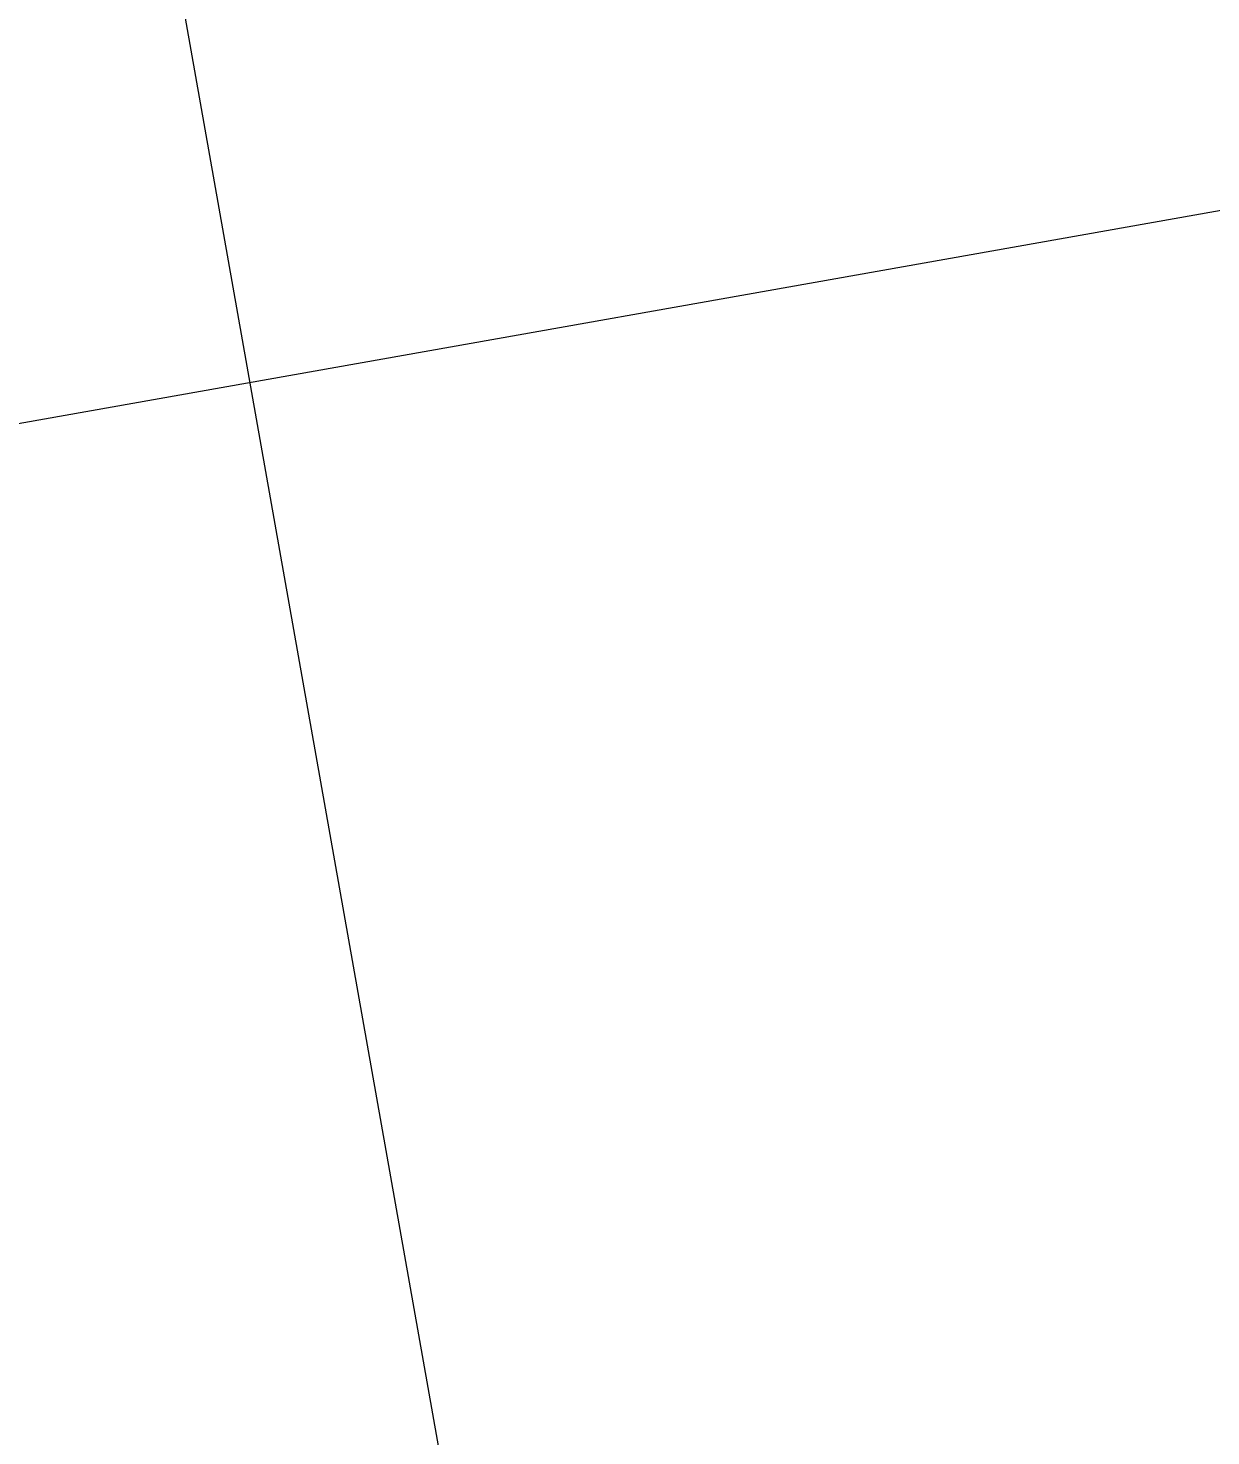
# Model space of a CAD drawing. Header units: millimetres. Extents: x -8417289 to 9420486, y 0 to 166066.
# Drawn here: x -194513.479 to -194511.565, y 106458.301 to 106460.58 of the extents above; entities that cross this region are included whole.
import ezdxf
from ezdxf import colors
from ezdxf.entities.mleader import LeaderData, LeaderLine
from ezdxf.math import Vec2, Vec3

# ---------------------------------------------------------------- set-up
doc = ezdxf.new("R2010")
doc.units = ezdxf.units.MM
doc.header["$MEASUREMENT"] = 0
doc.layers.get('0').update_dxf_attribs({"color": 250, "lineweight": 9})
for name, color, linetype, lineweight in [('_АР ТЕКСТ', 250, 'Continuous', 25), ('АР_Перегородки витражные', 152, 'Continuous', 13), ('АР_Размеры', 175, 'Continuous', 9), ('АР_Размеры дверей', 15, 'Continuous', 0), ('АР_Сущ Несущая стена', 216, 'Continuous', 30)]:
    doc.layers.add(name, color=color, linetype=linetype, lineweight=lineweight)
doc.layers.get('АР_Размеры дверей').off()
doc.styles.add('ISOCPEUR', font='isocpeur.TTF')

# ---------------------------------------------------------------- blocks, each defined once
blk = doc.blocks.new('_DotSmall')
at = {"color": 0, "linetype": 'ByBlock', "const_width": 0.5}
blk.add_lwpolyline([(-0.0625, 0, 1), (0.0625, 0, 1)], format="xyb", close=True, dxfattribs=at)
blk = doc.blocks.new('стойка витр.')
at = {"lineweight": 0, "ltscale": 100, "transparency": 33554687}
blk.add_lwpolyline([(63.8118, 56.2637), (85.0735, 0.1949), (10.6309, -28.0344), (-10.6309, 28.0344)], close=True, dxfattribs=at)
blk = doc.blocks.new('A$Cae753e6d')
at = {"layer": 'АР_Перегородки витражные', "rotation": 80.28340479355269}
blk.add_blockref('стойка витр.', (-14.5548, -44.8164), dxfattribs=at)
blk = doc.blocks.new('A$Cec9b444d')
at = {"color": 241, "ltscale": 100, "true_color": 0xf7abae, "rotation": 359}
blk.add_blockref('A$Cae753e6d', (-263.6037, -6176.9291), dxfattribs=at)

msp = doc.modelspace()

# ---------------------------------------------------------------- linework, layer by layer
at = {"layer": 'АР_Размеры', "color": 5, "lineweight": 0, "ltscale": 100, "transparency": 33554687}
msp.add_lwpolyline([(-194434.7251, 106384.3436), (-194452.0025, 106481.8253), (-194453.1331, 106482.6155), (-194514.2185, 106471.7889), (-194515.0087, 106470.6583), (-194497.7313, 106373.1765)], dxfattribs=at)
msp.add_lwpolyline([(-194434.7251, 106384.3436), (-194452.0025, 106481.8253), (-194453.1331, 106482.6155), (-194514.2185, 106471.7889), (-194515.0087, 106470.6583), (-194497.7313, 106373.1765)], dxfattribs=at)
msp.add_lwpolyline([(-194434.7251, 106384.3436), (-194452.0025, 106481.8253), (-194453.1331, 106482.6155), (-194514.2185, 106471.7889), (-194515.0087, 106470.6583), (-194497.7313, 106373.1765)], dxfattribs=at)
msp.add_lwpolyline([(-194434.7251, 106384.3436), (-194452.0025, 106481.8253), (-194453.1331, 106482.6155), (-194514.2185, 106471.7889), (-194515.0087, 106470.6583), (-194497.7313, 106373.1765)], dxfattribs=at)
msp.add_lwpolyline([(-194434.7251, 106384.3436), (-194452.0025, 106481.8253), (-194453.1331, 106482.6155), (-194514.2185, 106471.7889), (-194515.0087, 106470.6583), (-194497.7313, 106373.1765)], dxfattribs=at)
msp.add_lwpolyline([(-194434.7251, 106384.3436), (-194452.0025, 106481.8253), (-194453.1331, 106482.6155), (-194514.2185, 106471.7889), (-194515.0087, 106470.6583), (-194497.7313, 106373.1765)], dxfattribs=at)
msp.add_lwpolyline([(-194434.7251, 106384.3436), (-194452.0025, 106481.8253), (-194453.1331, 106482.6155), (-194514.2185, 106471.7889), (-194515.0087, 106470.6583), (-194497.7313, 106373.1765)], dxfattribs=at)
msp.add_lwpolyline([(-194434.7251, 106384.3436), (-194452.0025, 106481.8253), (-194453.1331, 106482.6155), (-194514.2185, 106471.7889), (-194515.0087, 106470.6583), (-194497.7313, 106373.1765)], dxfattribs=at)
msp.add_lwpolyline([(-194434.7251, 106384.3436), (-194452.0025, 106481.8253), (-194453.1331, 106482.6155), (-194514.2185, 106471.7889), (-194515.0087, 106470.6583), (-194497.7313, 106373.1765)], dxfattribs=at)
msp.add_lwpolyline([(-194434.7251, 106384.3436), (-194452.0025, 106481.8253), (-194453.1331, 106482.6155), (-194514.2185, 106471.7889), (-194515.0087, 106470.6583), (-194497.7313, 106373.1765)], dxfattribs=at)
msp.add_lwpolyline([(-194434.7251, 106384.3436), (-194452.0025, 106481.8253), (-194453.1331, 106482.6155), (-194514.2185, 106471.7889), (-194515.0087, 106470.6583), (-194497.7313, 106373.1765)], dxfattribs=at)
msp.add_lwpolyline([(-194434.7251, 106384.3436), (-194452.0025, 106481.8253), (-194453.1331, 106482.6155), (-194514.2185, 106471.7889), (-194515.0087, 106470.6583), (-194497.7313, 106373.1765)], dxfattribs=at)
msp.add_lwpolyline([(-194434.7251, 106384.3436), (-194452.0025, 106481.8253), (-194453.1331, 106482.6155), (-194514.2185, 106471.7889), (-194515.0087, 106470.6583), (-194497.7313, 106373.1765)], dxfattribs=at)
msp.add_lwpolyline([(-194434.7251, 106384.3436), (-194452.0025, 106481.8253), (-194453.1331, 106482.6155), (-194514.2185, 106471.7889), (-194515.0087, 106470.6583), (-194497.7313, 106373.1765)], dxfattribs=at)
msp.add_lwpolyline([(-194434.7251, 106384.3436), (-194452.0025, 106481.8253), (-194453.1331, 106482.6155), (-194514.2185, 106471.7889), (-194515.0087, 106470.6583), (-194497.7313, 106373.1765)], dxfattribs=at)
msp.add_lwpolyline([(-194434.7251, 106384.3436), (-194452.0025, 106481.8253), (-194453.1331, 106482.6155), (-194514.2185, 106471.7889), (-194515.0087, 106470.6583), (-194497.7313, 106373.1765)], dxfattribs=at)
msp.add_lwpolyline([(-194434.7251, 106384.3436), (-194452.0025, 106481.8253), (-194453.1331, 106482.6155), (-194514.2185, 106471.7889), (-194515.0087, 106470.6583), (-194497.7313, 106373.1765)], dxfattribs=at)
msp.add_lwpolyline([(-194434.7251, 106384.3436), (-194452.0025, 106481.8253), (-194453.1331, 106482.6155), (-194514.2185, 106471.7889), (-194515.0087, 106470.6583), (-194497.7313, 106373.1765)], dxfattribs=at)
msp.add_lwpolyline([(-194434.7251, 106384.3436), (-194452.0025, 106481.8253), (-194453.1331, 106482.6155), (-194514.2185, 106471.7889), (-194515.0087, 106470.6583), (-194497.7313, 106373.1765)], dxfattribs=at)
msp.add_lwpolyline([(-194434.7251, 106384.3436), (-194452.0025, 106481.8253), (-194453.1331, 106482.6155), (-194514.2185, 106471.7889), (-194515.0087, 106470.6583), (-194497.7313, 106373.1765)], dxfattribs=at)
msp.add_lwpolyline([(-194434.7251, 106384.3436), (-194452.0025, 106481.8253), (-194453.1331, 106482.6155), (-194514.2185, 106471.7889), (-194515.0087, 106470.6583), (-194497.7313, 106373.1765)], dxfattribs=at)
msp.add_lwpolyline([(-194434.7251, 106384.3436), (-194452.0025, 106481.8253), (-194453.1331, 106482.6155), (-194514.2185, 106471.7889), (-194515.0087, 106470.6583), (-194497.7313, 106373.1765)], dxfattribs=at)
msp.add_lwpolyline([(-194434.7251, 106384.3436), (-194452.0025, 106481.8253), (-194453.1331, 106482.6155), (-194514.2185, 106471.7889), (-194515.0087, 106470.6583), (-194497.7313, 106373.1765)], dxfattribs=at)
msp.add_lwpolyline([(-194434.7251, 106384.3436), (-194452.0025, 106481.8253), (-194453.1331, 106482.6155), (-194514.2185, 106471.7889), (-194515.0087, 106470.6583), (-194497.7313, 106373.1765)], dxfattribs=at)
msp.add_lwpolyline([(-194434.7251, 106384.3436), (-194452.0025, 106481.8253), (-194453.1331, 106482.6155), (-194514.2185, 106471.7889), (-194515.0087, 106470.6583), (-194497.7313, 106373.1765)], dxfattribs=at)
msp.add_lwpolyline([(-194434.7251, 106384.3436), (-194452.0025, 106481.8253), (-194453.1331, 106482.6155), (-194514.2185, 106471.7889), (-194515.0087, 106470.6583), (-194497.7313, 106373.1765)], dxfattribs=at)
msp.add_lwpolyline([(-194434.7251, 106384.3436), (-194452.0025, 106481.8253), (-194453.1331, 106482.6155), (-194514.2185, 106471.7889), (-194515.0087, 106470.6583), (-194497.7313, 106373.1765)], dxfattribs=at)
msp.add_lwpolyline([(-194434.7251, 106384.3436), (-194452.0025, 106481.8253), (-194453.1331, 106482.6155), (-194514.2185, 106471.7889), (-194515.0087, 106470.6583), (-194497.7313, 106373.1765)], dxfattribs=at)
msp.add_lwpolyline([(-194434.7251, 106384.3436), (-194452.0025, 106481.8253), (-194453.1331, 106482.6155), (-194514.2185, 106471.7889), (-194515.0087, 106470.6583), (-194497.7313, 106373.1765)], dxfattribs=at)
msp.add_lwpolyline([(-194434.7251, 106384.3436), (-194452.0025, 106481.8253), (-194453.1331, 106482.6155), (-194514.2185, 106471.7889), (-194515.0087, 106470.6583), (-194497.7313, 106373.1765)], dxfattribs=at)
msp.add_lwpolyline([(-194434.7251, 106384.3436), (-194452.0025, 106481.8253), (-194453.1331, 106482.6155), (-194514.2185, 106471.7889), (-194515.0087, 106470.6583), (-194497.7313, 106373.1765)], dxfattribs=at)
msp.add_lwpolyline([(-194434.7251, 106384.3436), (-194452.0025, 106481.8253), (-194453.1331, 106482.6155), (-194514.2185, 106471.7889), (-194515.0087, 106470.6583), (-194497.7313, 106373.1765)], dxfattribs=at)
msp.add_lwpolyline([(-194434.7251, 106384.3436), (-194452.0025, 106481.8253), (-194453.1331, 106482.6155), (-194514.2185, 106471.7889), (-194515.0087, 106470.6583), (-194497.7313, 106373.1765)], dxfattribs=at)
msp.add_lwpolyline([(-194434.7251, 106384.3436), (-194452.0025, 106481.8253), (-194453.1331, 106482.6155), (-194514.2185, 106471.7889), (-194515.0087, 106470.6583), (-194497.7313, 106373.1765)], dxfattribs=at)
msp.add_lwpolyline([(-194434.7251, 106384.3436), (-194452.0025, 106481.8253), (-194453.1331, 106482.6155), (-194514.2185, 106471.7889), (-194515.0087, 106470.6583), (-194497.7313, 106373.1765)], dxfattribs=at)
msp.add_lwpolyline([(-194434.7251, 106384.3436), (-194452.0025, 106481.8253), (-194453.1331, 106482.6155), (-194514.2185, 106471.7889), (-194515.0087, 106470.6583), (-194497.7313, 106373.1765)], dxfattribs=at)
msp.add_lwpolyline([(-194434.7251, 106384.3436), (-194452.0025, 106481.8253), (-194453.1331, 106482.6155), (-194514.2185, 106471.7889), (-194515.0087, 106470.6583), (-194497.7313, 106373.1765)], dxfattribs=at)
msp.add_lwpolyline([(-194434.7251, 106384.3436), (-194452.0025, 106481.8253), (-194453.1331, 106482.6155), (-194514.2185, 106471.7889), (-194515.0087, 106470.6583), (-194497.7313, 106373.1765)], dxfattribs=at)
msp.add_lwpolyline([(-194434.7251, 106384.3436), (-194452.0025, 106481.8253), (-194453.1331, 106482.6155), (-194514.2185, 106471.7889), (-194515.0087, 106470.6583), (-194497.7313, 106373.1765)], dxfattribs=at)
msp.add_lwpolyline([(-194434.7251, 106384.3436), (-194452.0025, 106481.8253), (-194453.1331, 106482.6155), (-194514.2185, 106471.7889), (-194515.0087, 106470.6583), (-194497.7313, 106373.1765)], dxfattribs=at)
msp.add_lwpolyline([(-194434.7251, 106384.3436), (-194452.0025, 106481.8253), (-194453.1331, 106482.6155), (-194514.2185, 106471.7889), (-194515.0087, 106470.6583), (-194497.7313, 106373.1765)], dxfattribs=at)
msp.add_lwpolyline([(-194434.7251, 106384.3436), (-194452.0025, 106481.8253), (-194453.1331, 106482.6155), (-194514.2185, 106471.7889), (-194515.0087, 106470.6583), (-194497.7313, 106373.1765)], dxfattribs=at)
msp.add_lwpolyline([(-194434.7251, 106384.3436), (-194452.0025, 106481.8253), (-194453.1331, 106482.6155), (-194514.2185, 106471.7889), (-194515.0087, 106470.6583), (-194497.7313, 106373.1765)], dxfattribs=at)
msp.add_lwpolyline([(-194434.7251, 106384.3436), (-194452.0025, 106481.8253), (-194453.1331, 106482.6155), (-194514.2185, 106471.7889), (-194515.0087, 106470.6583), (-194497.7313, 106373.1765)], dxfattribs=at)
msp.add_lwpolyline([(-194434.7251, 106384.3436), (-194452.0025, 106481.8253), (-194453.1331, 106482.6155), (-194514.2185, 106471.7889), (-194515.0087, 106470.6583), (-194497.7313, 106373.1765)], dxfattribs=at)
msp.add_lwpolyline([(-194434.7251, 106384.3436), (-194452.0025, 106481.8253), (-194453.1331, 106482.6155), (-194514.2185, 106471.7889), (-194515.0087, 106470.6583), (-194497.7313, 106373.1765)], dxfattribs=at)
msp.add_lwpolyline([(-194434.7251, 106384.3436), (-194452.0025, 106481.8253), (-194453.1331, 106482.6155), (-194514.2185, 106471.7889), (-194515.0087, 106470.6583), (-194497.7313, 106373.1765)], dxfattribs=at)
msp.add_lwpolyline([(-194434.7251, 106384.3436), (-194452.0025, 106481.8253), (-194453.1331, 106482.6155), (-194514.2185, 106471.7889), (-194515.0087, 106470.6583), (-194497.7313, 106373.1765)], dxfattribs=at)
msp.add_lwpolyline([(-194434.7251, 106384.3436), (-194452.0025, 106481.8253), (-194453.1331, 106482.6155), (-194514.2185, 106471.7889), (-194515.0087, 106470.6583), (-194497.7313, 106373.1765)], dxfattribs=at)
msp.add_lwpolyline([(-194434.7251, 106384.3436), (-194452.0025, 106481.8253), (-194453.1331, 106482.6155), (-194514.2185, 106471.7889), (-194515.0087, 106470.6583), (-194497.7313, 106373.1765)], dxfattribs=at)
msp.add_lwpolyline([(-194434.7251, 106384.3436), (-194452.0025, 106481.8253), (-194453.1331, 106482.6155), (-194514.2185, 106471.7889), (-194515.0087, 106470.6583), (-194497.7313, 106373.1765)], dxfattribs=at)
msp.add_lwpolyline([(-194434.7251, 106384.3436), (-194452.0025, 106481.8253), (-194453.1331, 106482.6155), (-194514.2185, 106471.7889), (-194515.0087, 106470.6583), (-194497.7313, 106373.1765)], dxfattribs=at)
msp.add_lwpolyline([(-194434.7251, 106384.3436), (-194452.0025, 106481.8253), (-194453.1331, 106482.6155), (-194514.2185, 106471.7889), (-194515.0087, 106470.6583), (-194497.7313, 106373.1765)], dxfattribs=at)
msp.add_lwpolyline([(-194434.7251, 106384.3436), (-194452.0025, 106481.8253), (-194453.1331, 106482.6155), (-194514.2185, 106471.7889), (-194515.0087, 106470.6583), (-194497.7313, 106373.1765)], dxfattribs=at)
msp.add_lwpolyline([(-194434.7251, 106384.3436), (-194452.0025, 106481.8253), (-194453.1331, 106482.6155), (-194514.2185, 106471.7889), (-194515.0087, 106470.6583), (-194497.7313, 106373.1765)], dxfattribs=at)
msp.add_lwpolyline([(-194434.7251, 106384.3436), (-194452.0025, 106481.8253), (-194453.1331, 106482.6155), (-194514.2185, 106471.7889), (-194515.0087, 106470.6583), (-194497.7313, 106373.1765)], dxfattribs=at)
msp.add_lwpolyline([(-194434.7251, 106384.3436), (-194452.0025, 106481.8253), (-194453.1331, 106482.6155), (-194514.2185, 106471.7889), (-194515.0087, 106470.6583), (-194497.7313, 106373.1765)], dxfattribs=at)
msp.add_lwpolyline([(-194434.7251, 106384.3436), (-194452.0025, 106481.8253), (-194453.1331, 106482.6155), (-194514.2185, 106471.7889), (-194515.0087, 106470.6583), (-194497.7313, 106373.1765)], dxfattribs=at)
msp.add_lwpolyline([(-194434.7251, 106384.3436), (-194452.0025, 106481.8253), (-194453.1331, 106482.6155), (-194514.2185, 106471.7889), (-194515.0087, 106470.6583), (-194497.7313, 106373.1765)], dxfattribs=at)
msp.add_lwpolyline([(-194434.7251, 106384.3436), (-194452.0025, 106481.8253), (-194453.1331, 106482.6155), (-194514.2185, 106471.7889), (-194515.0087, 106470.6583), (-194497.7313, 106373.1765)], dxfattribs=at)
msp.add_lwpolyline([(-194434.7251, 106384.3436), (-194452.0025, 106481.8253), (-194453.1331, 106482.6155), (-194514.2185, 106471.7889), (-194515.0087, 106470.6583), (-194497.7313, 106373.1765)], dxfattribs=at)
msp.add_lwpolyline([(-194434.7251, 106384.3436), (-194452.0025, 106481.8253), (-194453.1331, 106482.6155), (-194514.2185, 106471.7889), (-194515.0087, 106470.6583), (-194497.7313, 106373.1765)], dxfattribs=at)
msp.add_lwpolyline([(-194434.7251, 106384.3436), (-194452.0025, 106481.8253), (-194453.1331, 106482.6155), (-194514.2185, 106471.7889), (-194515.0087, 106470.6583), (-194497.7313, 106373.1765)], dxfattribs=at)
msp.add_lwpolyline([(-194434.7251, 106384.3436), (-194452.0025, 106481.8253), (-194453.1331, 106482.6155), (-194514.2185, 106471.7889), (-194515.0087, 106470.6583), (-194497.7313, 106373.1765)], dxfattribs=at)
msp.add_lwpolyline([(-194434.7251, 106384.3436), (-194452.0025, 106481.8253), (-194453.1331, 106482.6155), (-194514.2185, 106471.7889), (-194515.0087, 106470.6583), (-194497.7313, 106373.1765)], dxfattribs=at)
msp.add_lwpolyline([(-194434.7251, 106384.3436), (-194452.0025, 106481.8253), (-194453.1331, 106482.6155), (-194514.2185, 106471.7889), (-194515.0087, 106470.6583), (-194497.7313, 106373.1765)], dxfattribs=at)
msp.add_lwpolyline([(-194434.7251, 106384.3436), (-194452.0025, 106481.8253), (-194453.1331, 106482.6155), (-194514.2185, 106471.7889), (-194515.0087, 106470.6583), (-194497.7313, 106373.1765)], dxfattribs=at)
msp.add_lwpolyline([(-194434.7251, 106384.3436), (-194452.0025, 106481.8253), (-194453.1331, 106482.6155), (-194514.2185, 106471.7889), (-194515.0087, 106470.6583), (-194497.7313, 106373.1765)], dxfattribs=at)
msp.add_lwpolyline([(-194434.7251, 106384.3436), (-194452.0025, 106481.8253), (-194453.1331, 106482.6155), (-194514.2185, 106471.7889), (-194515.0087, 106470.6583), (-194497.7313, 106373.1765)], dxfattribs=at)
msp.add_lwpolyline([(-194434.7251, 106384.3436), (-194452.0025, 106481.8253), (-194453.1331, 106482.6155), (-194514.2185, 106471.7889), (-194515.0087, 106470.6583), (-194497.7313, 106373.1765)], dxfattribs=at)
msp.add_lwpolyline([(-194434.7251, 106384.3436), (-194452.0025, 106481.8253), (-194453.1331, 106482.6155), (-194514.2185, 106471.7889), (-194515.0087, 106470.6583), (-194497.7313, 106373.1765)], dxfattribs=at)
msp.add_lwpolyline([(-194434.7251, 106384.3436), (-194452.0025, 106481.8253), (-194453.1331, 106482.6155), (-194514.2185, 106471.7889), (-194515.0087, 106470.6583), (-194497.7313, 106373.1765)], dxfattribs=at)
msp.add_lwpolyline([(-194434.7251, 106384.3436), (-194452.0025, 106481.8253), (-194453.1331, 106482.6155), (-194514.2185, 106471.7889), (-194515.0087, 106470.6583), (-194497.7313, 106373.1765)], dxfattribs=at)
msp.add_lwpolyline([(-194434.7251, 106384.3436), (-194452.0025, 106481.8253), (-194453.1331, 106482.6155), (-194514.2185, 106471.7889), (-194515.0087, 106470.6583), (-194497.7313, 106373.1765)], dxfattribs=at)
msp.add_lwpolyline([(-194434.7251, 106384.3436), (-194452.0025, 106481.8253), (-194453.1331, 106482.6155), (-194514.2185, 106471.7889), (-194515.0087, 106470.6583), (-194497.7313, 106373.1765)], dxfattribs=at)
msp.add_lwpolyline([(-194434.7251, 106384.3436), (-194452.0025, 106481.8253), (-194453.1331, 106482.6155), (-194514.2185, 106471.7889), (-194515.0087, 106470.6583), (-194497.7313, 106373.1765)], dxfattribs=at)
msp.add_lwpolyline([(-194434.7251, 106384.3436), (-194452.0025, 106481.8253), (-194453.1331, 106482.6155), (-194514.2185, 106471.7889), (-194515.0087, 106470.6583), (-194497.7313, 106373.1765)], dxfattribs=at)
msp.add_lwpolyline([(-194434.7251, 106384.3436), (-194452.0025, 106481.8253), (-194453.1331, 106482.6155), (-194514.2185, 106471.7889), (-194515.0087, 106470.6583), (-194497.7313, 106373.1765)], dxfattribs=at)
msp.add_lwpolyline([(-194434.7251, 106384.3436), (-194452.0025, 106481.8253), (-194453.1331, 106482.6155), (-194514.2185, 106471.7889), (-194515.0087, 106470.6583), (-194497.7313, 106373.1765)], dxfattribs=at)
msp.add_lwpolyline([(-194434.7251, 106384.3436), (-194452.0025, 106481.8253), (-194453.1331, 106482.6155), (-194514.2185, 106471.7889), (-194515.0087, 106470.6583), (-194497.7313, 106373.1765)], dxfattribs=at)
msp.add_lwpolyline([(-194434.7251, 106384.3436), (-194452.0025, 106481.8253), (-194453.1331, 106482.6155), (-194514.2185, 106471.7889), (-194515.0087, 106470.6583), (-194497.7313, 106373.1765)], dxfattribs=at)
msp.add_lwpolyline([(-194434.7251, 106384.3436), (-194452.0025, 106481.8253), (-194453.1331, 106482.6155), (-194514.2185, 106471.7889), (-194515.0087, 106470.6583), (-194497.7313, 106373.1765)], dxfattribs=at)
msp.add_lwpolyline([(-194434.7251, 106384.3436), (-194452.0025, 106481.8253), (-194453.1331, 106482.6155), (-194514.2185, 106471.7889), (-194515.0087, 106470.6583), (-194497.7313, 106373.1765)], dxfattribs=at)
msp.add_lwpolyline([(-194434.7251, 106384.3436), (-194452.0025, 106481.8253), (-194453.1331, 106482.6155), (-194514.2185, 106471.7889), (-194515.0087, 106470.6583), (-194497.7313, 106373.1765)], dxfattribs=at)
msp.add_lwpolyline([(-194434.7251, 106384.3436), (-194452.0025, 106481.8253), (-194453.1331, 106482.6155), (-194514.2185, 106471.7889), (-194515.0087, 106470.6583), (-194497.7313, 106373.1765)], dxfattribs=at)
msp.add_lwpolyline([(-194434.7251, 106384.3436), (-194452.0025, 106481.8253), (-194453.1331, 106482.6155), (-194514.2185, 106471.7889), (-194515.0087, 106470.6583), (-194497.7313, 106373.1765)], dxfattribs=at)
msp.add_lwpolyline([(-194434.7251, 106384.3436), (-194452.0025, 106481.8253), (-194453.1331, 106482.6155), (-194514.2185, 106471.7889), (-194515.0087, 106470.6583), (-194497.7313, 106373.1765)], dxfattribs=at)
msp.add_lwpolyline([(-194434.7251, 106384.3436), (-194452.0025, 106481.8253), (-194453.1331, 106482.6155), (-194514.2185, 106471.7889), (-194515.0087, 106470.6583), (-194497.7313, 106373.1765)], dxfattribs=at)
msp.add_lwpolyline([(-194434.7251, 106384.3436), (-194452.0025, 106481.8253), (-194453.1331, 106482.6155), (-194514.2185, 106471.7889), (-194515.0087, 106470.6583), (-194497.7313, 106373.1765)], dxfattribs=at)
msp.add_lwpolyline([(-194434.7251, 106384.3436), (-194452.0025, 106481.8253), (-194453.1331, 106482.6155), (-194514.2185, 106471.7889), (-194515.0087, 106470.6583), (-194497.7313, 106373.1765)], dxfattribs=at)
msp.add_lwpolyline([(-194434.7251, 106384.3436), (-194452.0025, 106481.8253), (-194453.1331, 106482.6155), (-194514.2185, 106471.7889), (-194515.0087, 106470.6583), (-194497.7313, 106373.1765)], dxfattribs=at)
msp.add_lwpolyline([(-194434.7251, 106384.3436), (-194452.0025, 106481.8253), (-194453.1331, 106482.6155), (-194514.2185, 106471.7889), (-194515.0087, 106470.6583), (-194497.7313, 106373.1765)], dxfattribs=at)
msp.add_lwpolyline([(-194434.7251, 106384.3436), (-194452.0025, 106481.8253), (-194453.1331, 106482.6155), (-194514.2185, 106471.7889), (-194515.0087, 106470.6583), (-194497.7313, 106373.1765)], dxfattribs=at)
msp.add_lwpolyline([(-194434.7251, 106384.3436), (-194452.0025, 106481.8253), (-194453.1331, 106482.6155), (-194514.2185, 106471.7889), (-194515.0087, 106470.6583), (-194497.7313, 106373.1765)], dxfattribs=at)
msp.add_lwpolyline([(-194434.7251, 106384.3436), (-194452.0025, 106481.8253), (-194453.1331, 106482.6155), (-194514.2185, 106471.7889), (-194515.0087, 106470.6583), (-194497.7313, 106373.1765)], dxfattribs=at)
msp.add_lwpolyline([(-194434.7251, 106384.3436), (-194452.0025, 106481.8253), (-194453.1331, 106482.6155), (-194514.2185, 106471.7889), (-194515.0087, 106470.6583), (-194497.7313, 106373.1765)], dxfattribs=at)
msp.add_lwpolyline([(-194434.7251, 106384.3436), (-194452.0025, 106481.8253), (-194453.1331, 106482.6155), (-194514.2185, 106471.7889), (-194515.0087, 106470.6583), (-194497.7313, 106373.1765)], dxfattribs=at)
msp.add_lwpolyline([(-194434.7251, 106384.3436), (-194452.0025, 106481.8253), (-194453.1331, 106482.6155), (-194514.2185, 106471.7889), (-194515.0087, 106470.6583), (-194497.7313, 106373.1765)], dxfattribs=at)
msp.add_lwpolyline([(-194434.7251, 106384.3436), (-194452.0025, 106481.8253), (-194453.1331, 106482.6155), (-194514.2185, 106471.7889), (-194515.0087, 106470.6583), (-194497.7313, 106373.1765)], dxfattribs=at)
msp.add_lwpolyline([(-194434.7251, 106384.3436), (-194452.0025, 106481.8253), (-194453.1331, 106482.6155), (-194514.2185, 106471.7889), (-194515.0087, 106470.6583), (-194497.7313, 106373.1765)], dxfattribs=at)
msp.add_lwpolyline([(-194434.7251, 106384.3436), (-194452.0025, 106481.8253), (-194453.1331, 106482.6155), (-194514.2185, 106471.7889), (-194515.0087, 106470.6583), (-194497.7313, 106373.1765)], dxfattribs=at)
msp.add_lwpolyline([(-194434.7251, 106384.3436), (-194452.0025, 106481.8253), (-194453.1331, 106482.6155), (-194514.2185, 106471.7889), (-194515.0087, 106470.6583), (-194497.7313, 106373.1765)], dxfattribs=at)
msp.add_lwpolyline([(-194434.7251, 106384.3436), (-194452.0025, 106481.8253), (-194453.1331, 106482.6155), (-194514.2185, 106471.7889), (-194515.0087, 106470.6583), (-194497.7313, 106373.1765)], dxfattribs=at)
msp.add_lwpolyline([(-194434.7251, 106384.3436), (-194452.0025, 106481.8253), (-194453.1331, 106482.6155), (-194514.2185, 106471.7889), (-194515.0087, 106470.6583), (-194497.7313, 106373.1765)], dxfattribs=at)
msp.add_lwpolyline([(-194434.7251, 106384.3436), (-194452.0025, 106481.8253), (-194453.1331, 106482.6155), (-194514.2185, 106471.7889), (-194515.0087, 106470.6583), (-194497.7313, 106373.1765)], dxfattribs=at)
msp.add_lwpolyline([(-194434.7251, 106384.3436), (-194452.0025, 106481.8253), (-194453.1331, 106482.6155), (-194514.2185, 106471.7889), (-194515.0087, 106470.6583), (-194497.7313, 106373.1765)], dxfattribs=at)
msp.add_lwpolyline([(-194434.7251, 106384.3436), (-194452.0025, 106481.8253), (-194453.1331, 106482.6155), (-194514.2185, 106471.7889), (-194515.0087, 106470.6583), (-194497.7313, 106373.1765)], dxfattribs=at)
msp.add_lwpolyline([(-194434.7251, 106384.3436), (-194452.0025, 106481.8253), (-194453.1331, 106482.6155), (-194514.2185, 106471.7889), (-194515.0087, 106470.6583), (-194497.7313, 106373.1765)], dxfattribs=at)
msp.add_lwpolyline([(-194434.7251, 106384.3436), (-194452.0025, 106481.8253), (-194453.1331, 106482.6155), (-194514.2185, 106471.7889), (-194515.0087, 106470.6583), (-194497.7313, 106373.1765)], dxfattribs=at)
msp.add_lwpolyline([(-194434.7251, 106384.3436), (-194452.0025, 106481.8253), (-194453.1331, 106482.6155), (-194514.2185, 106471.7889), (-194515.0087, 106470.6583), (-194497.7313, 106373.1765)], dxfattribs=at)
msp.add_lwpolyline([(-194434.7251, 106384.3436), (-194452.0025, 106481.8253), (-194453.1331, 106482.6155), (-194514.2185, 106471.7889), (-194515.0087, 106470.6583), (-194497.7313, 106373.1765)], dxfattribs=at)
msp.add_lwpolyline([(-194434.7251, 106384.3436), (-194452.0025, 106481.8253), (-194453.1331, 106482.6155), (-194514.2185, 106471.7889), (-194515.0087, 106470.6583), (-194497.7313, 106373.1765)], dxfattribs=at)
msp.add_lwpolyline([(-194434.7251, 106384.3436), (-194452.0025, 106481.8253), (-194453.1331, 106482.6155), (-194514.2185, 106471.7889), (-194515.0087, 106470.6583), (-194497.7313, 106373.1765)], dxfattribs=at)
msp.add_lwpolyline([(-194434.7251, 106384.3436), (-194452.0025, 106481.8253), (-194453.1331, 106482.6155), (-194514.2185, 106471.7889), (-194515.0087, 106470.6583), (-194497.7313, 106373.1765)], dxfattribs=at)
msp.add_lwpolyline([(-194434.7251, 106384.3436), (-194452.0025, 106481.8253), (-194453.1331, 106482.6155), (-194514.2185, 106471.7889), (-194515.0087, 106470.6583), (-194497.7313, 106373.1765)], dxfattribs=at)
msp.add_lwpolyline([(-194434.7251, 106384.3436), (-194452.0025, 106481.8253), (-194453.1331, 106482.6155), (-194514.2185, 106471.7889), (-194515.0087, 106470.6583), (-194497.7313, 106373.1765)], dxfattribs=at)
msp.add_lwpolyline([(-194434.7251, 106384.3436), (-194452.0025, 106481.8253), (-194453.1331, 106482.6155), (-194514.2185, 106471.7889), (-194515.0087, 106470.6583), (-194497.7313, 106373.1765)], dxfattribs=at)
msp.add_lwpolyline([(-194434.7251, 106384.3436), (-194452.0025, 106481.8253), (-194453.1331, 106482.6155), (-194514.2185, 106471.7889), (-194515.0087, 106470.6583), (-194497.7313, 106373.1765)], dxfattribs=at)
msp.add_lwpolyline([(-194434.7251, 106384.3436), (-194452.0025, 106481.8253), (-194453.1331, 106482.6155), (-194514.2185, 106471.7889), (-194515.0087, 106470.6583), (-194497.7313, 106373.1765)], dxfattribs=at)
msp.add_lwpolyline([(-194434.7251, 106384.3436), (-194452.0025, 106481.8253), (-194453.1331, 106482.6155), (-194514.2185, 106471.7889), (-194515.0087, 106470.6583), (-194497.7313, 106373.1765)], dxfattribs=at)
msp.add_lwpolyline([(-194434.7251, 106384.3436), (-194452.0025, 106481.8253), (-194453.1331, 106482.6155), (-194514.2185, 106471.7889), (-194515.0087, 106470.6583), (-194497.7313, 106373.1765)], dxfattribs=at)
msp.add_lwpolyline([(-194434.7251, 106384.3436), (-194452.0025, 106481.8253), (-194453.1331, 106482.6155), (-194514.2185, 106471.7889), (-194515.0087, 106470.6583), (-194497.7313, 106373.1765)], dxfattribs=at)
msp.add_lwpolyline([(-194434.7251, 106384.3436), (-194452.0025, 106481.8253), (-194453.1331, 106482.6155), (-194514.2185, 106471.7889), (-194515.0087, 106470.6583), (-194497.7313, 106373.1765)], dxfattribs=at)
msp.add_lwpolyline([(-194434.7251, 106384.3436), (-194452.0025, 106481.8253), (-194453.1331, 106482.6155), (-194514.2185, 106471.7889), (-194515.0087, 106470.6583), (-194497.7313, 106373.1765)], dxfattribs=at)
msp.add_lwpolyline([(-194434.7251, 106384.3436), (-194452.0025, 106481.8253), (-194453.1331, 106482.6155), (-194514.2185, 106471.7889), (-194515.0087, 106470.6583), (-194497.7313, 106373.1765)], dxfattribs=at)
msp.add_lwpolyline([(-194434.7251, 106384.3436), (-194452.0025, 106481.8253), (-194453.1331, 106482.6155), (-194514.2185, 106471.7889), (-194515.0087, 106470.6583), (-194497.7313, 106373.1765)], dxfattribs=at)
msp.add_lwpolyline([(-194434.7251, 106384.3436), (-194452.0025, 106481.8253), (-194453.1331, 106482.6155), (-194514.2185, 106471.7889), (-194515.0087, 106470.6583), (-194497.7313, 106373.1765)], dxfattribs=at)
msp.add_lwpolyline([(-194434.7251, 106384.3436), (-194452.0025, 106481.8253), (-194453.1331, 106482.6155), (-194514.2185, 106471.7889), (-194515.0087, 106470.6583), (-194497.7313, 106373.1765)], dxfattribs=at)
msp.add_lwpolyline([(-194434.7251, 106384.3436), (-194452.0025, 106481.8253), (-194453.1331, 106482.6155), (-194514.2185, 106471.7889), (-194515.0087, 106470.6583), (-194497.7313, 106373.1765)], dxfattribs=at)
msp.add_lwpolyline([(-194434.7251, 106384.3436), (-194452.0025, 106481.8253), (-194453.1331, 106482.6155), (-194514.2185, 106471.7889), (-194515.0087, 106470.6583), (-194497.7313, 106373.1765)], dxfattribs=at)
msp.add_lwpolyline([(-194434.7251, 106384.3436), (-194452.0025, 106481.8253), (-194453.1331, 106482.6155), (-194514.2185, 106471.7889), (-194515.0087, 106470.6583), (-194497.7313, 106373.1765)], dxfattribs=at)
msp.add_lwpolyline([(-194434.7251, 106384.3436), (-194452.0025, 106481.8253), (-194453.1331, 106482.6155), (-194514.2185, 106471.7889), (-194515.0087, 106470.6583), (-194497.7313, 106373.1765)], dxfattribs=at)
msp.add_lwpolyline([(-194434.7251, 106384.3436), (-194452.0025, 106481.8253), (-194453.1331, 106482.6155), (-194514.2185, 106471.7889), (-194515.0087, 106470.6583), (-194497.7313, 106373.1765)], dxfattribs=at)
msp.add_lwpolyline([(-194434.7251, 106384.3436), (-194452.0025, 106481.8253), (-194453.1331, 106482.6155), (-194514.2185, 106471.7889), (-194515.0087, 106470.6583), (-194497.7313, 106373.1765)], dxfattribs=at)
msp.add_lwpolyline([(-194434.7251, 106384.3436), (-194452.0025, 106481.8253), (-194453.1331, 106482.6155), (-194514.2185, 106471.7889), (-194515.0087, 106470.6583), (-194497.7313, 106373.1765)], dxfattribs=at)
msp.add_lwpolyline([(-194434.7251, 106384.3436), (-194452.0025, 106481.8253), (-194453.1331, 106482.6155), (-194514.2185, 106471.7889), (-194515.0087, 106470.6583), (-194497.7313, 106373.1765)], dxfattribs=at)
msp.add_lwpolyline([(-194434.7251, 106384.3436), (-194452.0025, 106481.8253), (-194453.1331, 106482.6155), (-194514.2185, 106471.7889), (-194515.0087, 106470.6583), (-194497.7313, 106373.1765)], dxfattribs=at)
msp.add_lwpolyline([(-194434.7251, 106384.3436), (-194452.0025, 106481.8253), (-194453.1331, 106482.6155), (-194514.2185, 106471.7889), (-194515.0087, 106470.6583), (-194497.7313, 106373.1765)], dxfattribs=at)
msp.add_lwpolyline([(-194434.7251, 106384.3436), (-194452.0025, 106481.8253), (-194453.1331, 106482.6155), (-194514.2185, 106471.7889), (-194515.0087, 106470.6583), (-194497.7313, 106373.1765)], dxfattribs=at)
msp.add_lwpolyline([(-194434.7251, 106384.3436), (-194452.0025, 106481.8253), (-194453.1331, 106482.6155), (-194514.2185, 106471.7889), (-194515.0087, 106470.6583), (-194497.7313, 106373.1765)], dxfattribs=at)
msp.add_lwpolyline([(-194434.7251, 106384.3436), (-194452.0025, 106481.8253), (-194453.1331, 106482.6155), (-194514.2185, 106471.7889), (-194515.0087, 106470.6583), (-194497.7313, 106373.1765)], dxfattribs=at)
msp.add_lwpolyline([(-194434.7251, 106384.3436), (-194452.0025, 106481.8253), (-194453.1331, 106482.6155), (-194514.2185, 106471.7889), (-194515.0087, 106470.6583), (-194497.7313, 106373.1765)], dxfattribs=at)
msp.add_lwpolyline([(-194434.7251, 106384.3436), (-194452.0025, 106481.8253), (-194453.1331, 106482.6155), (-194514.2185, 106471.7889), (-194515.0087, 106470.6583), (-194497.7313, 106373.1765)], dxfattribs=at)
msp.add_lwpolyline([(-194434.7251, 106384.3436), (-194452.0025, 106481.8253), (-194453.1331, 106482.6155), (-194514.2185, 106471.7889), (-194515.0087, 106470.6583), (-194497.7313, 106373.1765)], dxfattribs=at)
msp.add_lwpolyline([(-194434.7251, 106384.3436), (-194452.0025, 106481.8253), (-194453.1331, 106482.6155), (-194514.2185, 106471.7889), (-194515.0087, 106470.6583), (-194497.7313, 106373.1765)], dxfattribs=at)
msp.add_lwpolyline([(-194434.7251, 106384.3436), (-194452.0025, 106481.8253), (-194453.1331, 106482.6155), (-194514.2185, 106471.7889), (-194515.0087, 106470.6583), (-194497.7313, 106373.1765)], dxfattribs=at)
msp.add_lwpolyline([(-194434.7251, 106384.3436), (-194452.0025, 106481.8253), (-194453.1331, 106482.6155), (-194514.2185, 106471.7889), (-194515.0087, 106470.6583), (-194497.7313, 106373.1765)], dxfattribs=at)
msp.add_lwpolyline([(-194434.7251, 106384.3436), (-194452.0025, 106481.8253), (-194453.1331, 106482.6155), (-194514.2185, 106471.7889), (-194515.0087, 106470.6583), (-194497.7313, 106373.1765)], dxfattribs=at)
msp.add_lwpolyline([(-194434.7251, 106384.3436), (-194452.0025, 106481.8253), (-194453.1331, 106482.6155), (-194514.2185, 106471.7889), (-194515.0087, 106470.6583), (-194497.7313, 106373.1765)], dxfattribs=at)
msp.add_lwpolyline([(-194434.7251, 106384.3436), (-194452.0025, 106481.8253), (-194453.1331, 106482.6155), (-194514.2185, 106471.7889), (-194515.0087, 106470.6583), (-194497.7313, 106373.1765)], dxfattribs=at)
msp.add_lwpolyline([(-194434.7251, 106384.3436), (-194452.0025, 106481.8253), (-194453.1331, 106482.6155), (-194514.2185, 106471.7889), (-194515.0087, 106470.6583), (-194497.7313, 106373.1765)], dxfattribs=at)
msp.add_lwpolyline([(-194434.7251, 106384.3436), (-194452.0025, 106481.8253), (-194453.1331, 106482.6155), (-194514.2185, 106471.7889), (-194515.0087, 106470.6583), (-194497.7313, 106373.1765)], dxfattribs=at)
msp.add_lwpolyline([(-194434.7251, 106384.3436), (-194452.0025, 106481.8253), (-194453.1331, 106482.6155), (-194514.2185, 106471.7889), (-194515.0087, 106470.6583), (-194497.7313, 106373.1765)], dxfattribs=at)
msp.add_lwpolyline([(-194434.7251, 106384.3436), (-194452.0025, 106481.8253), (-194453.1331, 106482.6155), (-194514.2185, 106471.7889), (-194515.0087, 106470.6583), (-194497.7313, 106373.1765)], dxfattribs=at)
msp.add_lwpolyline([(-194434.7251, 106384.3436), (-194452.0025, 106481.8253), (-194453.1331, 106482.6155), (-194514.2185, 106471.7889), (-194515.0087, 106470.6583), (-194497.7313, 106373.1765)], dxfattribs=at)
msp.add_lwpolyline([(-194434.7251, 106384.3436), (-194452.0025, 106481.8253), (-194453.1331, 106482.6155), (-194514.2185, 106471.7889), (-194515.0087, 106470.6583), (-194497.7313, 106373.1765)], dxfattribs=at)
msp.add_lwpolyline([(-194434.7251, 106384.3436), (-194452.0025, 106481.8253), (-194453.1331, 106482.6155), (-194514.2185, 106471.7889), (-194515.0087, 106470.6583), (-194497.7313, 106373.1765)], dxfattribs=at)
msp.add_lwpolyline([(-194434.7251, 106384.3436), (-194452.0025, 106481.8253), (-194453.1331, 106482.6155), (-194514.2185, 106471.7889), (-194515.0087, 106470.6583), (-194497.7313, 106373.1765)], dxfattribs=at)
msp.add_lwpolyline([(-194434.7251, 106384.3436), (-194452.0025, 106481.8253), (-194453.1331, 106482.6155), (-194514.2185, 106471.7889), (-194515.0087, 106470.6583), (-194497.7313, 106373.1765)], dxfattribs=at)
msp.add_lwpolyline([(-194434.7251, 106384.3436), (-194452.0025, 106481.8253), (-194453.1331, 106482.6155), (-194514.2185, 106471.7889), (-194515.0087, 106470.6583), (-194497.7313, 106373.1765)], dxfattribs=at)
msp.add_lwpolyline([(-194434.7251, 106384.3436), (-194452.0025, 106481.8253), (-194453.1331, 106482.6155), (-194514.2185, 106471.7889), (-194515.0087, 106470.6583), (-194497.7313, 106373.1765)], dxfattribs=at)
msp.add_lwpolyline([(-194434.7251, 106384.3436), (-194452.0025, 106481.8253), (-194453.1331, 106482.6155), (-194514.2185, 106471.7889), (-194515.0087, 106470.6583), (-194497.7313, 106373.1765)], dxfattribs=at)
msp.add_lwpolyline([(-194434.7251, 106384.3436), (-194452.0025, 106481.8253), (-194453.1331, 106482.6155), (-194514.2185, 106471.7889), (-194515.0087, 106470.6583), (-194497.7313, 106373.1765)], dxfattribs=at)
msp.add_lwpolyline([(-194434.7251, 106384.3436), (-194452.0025, 106481.8253), (-194453.1331, 106482.6155), (-194514.2185, 106471.7889), (-194515.0087, 106470.6583), (-194497.7313, 106373.1765)], dxfattribs=at)
msp.add_lwpolyline([(-194434.7251, 106384.3436), (-194452.0025, 106481.8253), (-194453.1331, 106482.6155), (-194514.2185, 106471.7889), (-194515.0087, 106470.6583), (-194497.7313, 106373.1765)], dxfattribs=at)
msp.add_lwpolyline([(-194434.7251, 106384.3436), (-194452.0025, 106481.8253), (-194453.1331, 106482.6155), (-194514.2185, 106471.7889), (-194515.0087, 106470.6583), (-194497.7313, 106373.1765)], dxfattribs=at)
msp.add_lwpolyline([(-194434.7251, 106384.3436), (-194452.0025, 106481.8253), (-194453.1331, 106482.6155), (-194514.2185, 106471.7889), (-194515.0087, 106470.6583), (-194497.7313, 106373.1765)], dxfattribs=at)
msp.add_lwpolyline([(-194434.7251, 106384.3436), (-194452.0025, 106481.8253), (-194453.1331, 106482.6155), (-194514.2185, 106471.7889), (-194515.0087, 106470.6583), (-194497.7313, 106373.1765)], dxfattribs=at)
msp.add_lwpolyline([(-194434.7251, 106384.3436), (-194452.0025, 106481.8253), (-194453.1331, 106482.6155), (-194514.2185, 106471.7889), (-194515.0087, 106470.6583), (-194497.7313, 106373.1765)], dxfattribs=at)
msp.add_lwpolyline([(-194434.7251, 106384.3436), (-194452.0025, 106481.8253), (-194453.1331, 106482.6155), (-194514.2185, 106471.7889), (-194515.0087, 106470.6583), (-194497.7313, 106373.1765)], dxfattribs=at)
msp.add_lwpolyline([(-194434.7251, 106384.3436), (-194452.0025, 106481.8253), (-194453.1331, 106482.6155), (-194514.2185, 106471.7889), (-194515.0087, 106470.6583), (-194497.7313, 106373.1765)], dxfattribs=at)
msp.add_lwpolyline([(-194434.7251, 106384.3436), (-194452.0025, 106481.8253), (-194453.1331, 106482.6155), (-194514.2185, 106471.7889), (-194515.0087, 106470.6583), (-194497.7313, 106373.1765)], dxfattribs=at)
msp.add_lwpolyline([(-194434.7251, 106384.3436), (-194452.0025, 106481.8253), (-194453.1331, 106482.6155), (-194514.2185, 106471.7889), (-194515.0087, 106470.6583), (-194497.7313, 106373.1765)], dxfattribs=at)
msp.add_lwpolyline([(-194434.7251, 106384.3436), (-194452.0025, 106481.8253), (-194453.1331, 106482.6155), (-194514.2185, 106471.7889), (-194515.0087, 106470.6583), (-194497.7313, 106373.1765)], dxfattribs=at)
msp.add_lwpolyline([(-194434.7251, 106384.3436), (-194452.0025, 106481.8253), (-194453.1331, 106482.6155), (-194514.2185, 106471.7889), (-194515.0087, 106470.6583), (-194497.7313, 106373.1765)], dxfattribs=at)
msp.add_lwpolyline([(-194434.7251, 106384.3436), (-194452.0025, 106481.8253), (-194453.1331, 106482.6155), (-194514.2185, 106471.7889), (-194515.0087, 106470.6583), (-194497.7313, 106373.1765)], dxfattribs=at)
msp.add_lwpolyline([(-194434.7251, 106384.3436), (-194452.0025, 106481.8253), (-194453.1331, 106482.6155), (-194514.2185, 106471.7889), (-194515.0087, 106470.6583), (-194497.7313, 106373.1765)], dxfattribs=at)
msp.add_lwpolyline([(-194434.7251, 106384.3436), (-194452.0025, 106481.8253), (-194453.1331, 106482.6155), (-194514.2185, 106471.7889), (-194515.0087, 106470.6583), (-194497.7313, 106373.1765)], dxfattribs=at)
msp.add_lwpolyline([(-194434.7251, 106384.3436), (-194452.0025, 106481.8253), (-194453.1331, 106482.6155), (-194514.2185, 106471.7889), (-194515.0087, 106470.6583), (-194497.7313, 106373.1765)], dxfattribs=at)
msp.add_lwpolyline([(-194434.7251, 106384.3436), (-194452.0025, 106481.8253), (-194453.1331, 106482.6155), (-194514.2185, 106471.7889), (-194515.0087, 106470.6583), (-194497.7313, 106373.1765)], dxfattribs=at)
msp.add_lwpolyline([(-194434.7251, 106384.3436), (-194452.0025, 106481.8253), (-194453.1331, 106482.6155), (-194514.2185, 106471.7889), (-194515.0087, 106470.6583), (-194497.7313, 106373.1765)], dxfattribs=at)
msp.add_lwpolyline([(-194434.7251, 106384.3436), (-194452.0025, 106481.8253), (-194453.1331, 106482.6155), (-194514.2185, 106471.7889), (-194515.0087, 106470.6583), (-194497.7313, 106373.1765)], dxfattribs=at)
msp.add_lwpolyline([(-194434.7251, 106384.3436), (-194452.0025, 106481.8253), (-194453.1331, 106482.6155), (-194514.2185, 106471.7889), (-194515.0087, 106470.6583), (-194497.7313, 106373.1765)], dxfattribs=at)
msp.add_lwpolyline([(-194434.7251, 106384.3436), (-194452.0025, 106481.8253), (-194453.1331, 106482.6155), (-194514.2185, 106471.7889), (-194515.0087, 106470.6583), (-194497.7313, 106373.1765)], dxfattribs=at)
msp.add_lwpolyline([(-194434.7251, 106384.3436), (-194452.0025, 106481.8253), (-194453.1331, 106482.6155), (-194514.2185, 106471.7889), (-194515.0087, 106470.6583), (-194497.7313, 106373.1765)], dxfattribs=at)
msp.add_lwpolyline([(-194434.7251, 106384.3436), (-194452.0025, 106481.8253), (-194453.1331, 106482.6155), (-194514.2185, 106471.7889), (-194515.0087, 106470.6583), (-194497.7313, 106373.1765)], dxfattribs=at)
msp.add_lwpolyline([(-194434.7251, 106384.3436), (-194452.0025, 106481.8253), (-194453.1331, 106482.6155), (-194514.2185, 106471.7889), (-194515.0087, 106470.6583), (-194497.7313, 106373.1765)], dxfattribs=at)
msp.add_lwpolyline([(-194434.7251, 106384.3436), (-194452.0025, 106481.8253), (-194453.1331, 106482.6155), (-194514.2185, 106471.7889), (-194515.0087, 106470.6583), (-194497.7313, 106373.1765)], dxfattribs=at)
msp.add_lwpolyline([(-194434.7251, 106384.3436), (-194452.0025, 106481.8253), (-194453.1331, 106482.6155), (-194514.2185, 106471.7889), (-194515.0087, 106470.6583), (-194497.7313, 106373.1765)], dxfattribs=at)
msp.add_lwpolyline([(-194434.7251, 106384.3436), (-194452.0025, 106481.8253), (-194453.1331, 106482.6155), (-194514.2185, 106471.7889), (-194515.0087, 106470.6583), (-194497.7313, 106373.1765)], dxfattribs=at)
msp.add_lwpolyline([(-194434.7251, 106384.3436), (-194452.0025, 106481.8253), (-194453.1331, 106482.6155), (-194514.2185, 106471.7889), (-194515.0087, 106470.6583), (-194497.7313, 106373.1765)], dxfattribs=at)
msp.add_lwpolyline([(-194434.7251, 106384.3436), (-194452.0025, 106481.8253), (-194453.1331, 106482.6155), (-194514.2185, 106471.7889), (-194515.0087, 106470.6583), (-194497.7313, 106373.1765)], dxfattribs=at)
msp.add_lwpolyline([(-194434.7251, 106384.3436), (-194452.0025, 106481.8253), (-194453.1331, 106482.6155), (-194514.2185, 106471.7889), (-194515.0087, 106470.6583), (-194497.7313, 106373.1765)], dxfattribs=at)
msp.add_lwpolyline([(-194434.7251, 106384.3436), (-194452.0025, 106481.8253), (-194453.1331, 106482.6155), (-194514.2185, 106471.7889), (-194515.0087, 106470.6583), (-194497.7313, 106373.1765)], dxfattribs=at)
msp.add_lwpolyline([(-194434.7251, 106384.3436), (-194452.0025, 106481.8253), (-194453.1331, 106482.6155), (-194514.2185, 106471.7889), (-194515.0087, 106470.6583), (-194497.7313, 106373.1765)], dxfattribs=at)
msp.add_lwpolyline([(-194434.7251, 106384.3436), (-194452.0025, 106481.8253), (-194453.1331, 106482.6155), (-194514.2185, 106471.7889), (-194515.0087, 106470.6583), (-194497.7313, 106373.1765)], dxfattribs=at)
msp.add_lwpolyline([(-194434.7251, 106384.3436), (-194452.0025, 106481.8253), (-194453.1331, 106482.6155), (-194514.2185, 106471.7889), (-194515.0087, 106470.6583), (-194497.7313, 106373.1765)], dxfattribs=at)
msp.add_lwpolyline([(-194434.7251, 106384.3436), (-194452.0025, 106481.8253), (-194453.1331, 106482.6155), (-194514.2185, 106471.7889), (-194515.0087, 106470.6583), (-194497.7313, 106373.1765)], dxfattribs=at)
msp.add_lwpolyline([(-194434.7251, 106384.3436), (-194452.0025, 106481.8253), (-194453.1331, 106482.6155), (-194514.2185, 106471.7889), (-194515.0087, 106470.6583), (-194497.7313, 106373.1765)], dxfattribs=at)
msp.add_lwpolyline([(-194434.7251, 106384.3436), (-194452.0025, 106481.8253), (-194453.1331, 106482.6155), (-194514.2185, 106471.7889), (-194515.0087, 106470.6583), (-194497.7313, 106373.1765)], dxfattribs=at)
msp.add_lwpolyline([(-194434.7251, 106384.3436), (-194452.0025, 106481.8253), (-194453.1331, 106482.6155), (-194514.2185, 106471.7889), (-194515.0087, 106470.6583), (-194497.7313, 106373.1765)], dxfattribs=at)
msp.add_lwpolyline([(-194434.7251, 106384.3436), (-194452.0025, 106481.8253), (-194453.1331, 106482.6155), (-194514.2185, 106471.7889), (-194515.0087, 106470.6583), (-194497.7313, 106373.1765)], dxfattribs=at)
msp.add_lwpolyline([(-194434.7251, 106384.3436), (-194452.0025, 106481.8253), (-194453.1331, 106482.6155), (-194514.2185, 106471.7889), (-194515.0087, 106470.6583), (-194497.7313, 106373.1765)], dxfattribs=at)
msp.add_lwpolyline([(-194434.7251, 106384.3436), (-194452.0025, 106481.8253), (-194453.1331, 106482.6155), (-194514.2185, 106471.7889), (-194515.0087, 106470.6583), (-194497.7313, 106373.1765)], dxfattribs=at)
msp.add_lwpolyline([(-194434.7251, 106384.3436), (-194452.0025, 106481.8253), (-194453.1331, 106482.6155), (-194514.2185, 106471.7889), (-194515.0087, 106470.6583), (-194497.7313, 106373.1765)], dxfattribs=at)
msp.add_lwpolyline([(-194434.7251, 106384.3436), (-194452.0025, 106481.8253), (-194453.1331, 106482.6155), (-194514.2185, 106471.7889), (-194515.0087, 106470.6583), (-194497.7313, 106373.1765)], dxfattribs=at)
msp.add_lwpolyline([(-194434.7251, 106384.3436), (-194452.0025, 106481.8253), (-194453.1331, 106482.6155), (-194514.2185, 106471.7889), (-194515.0087, 106470.6583), (-194497.7313, 106373.1765)], dxfattribs=at)
msp.add_lwpolyline([(-194434.7251, 106384.3436), (-194452.0025, 106481.8253), (-194453.1331, 106482.6155), (-194514.2185, 106471.7889), (-194515.0087, 106470.6583), (-194497.7313, 106373.1765)], dxfattribs=at)
msp.add_lwpolyline([(-194434.7251, 106384.3436), (-194452.0025, 106481.8253), (-194453.1331, 106482.6155), (-194514.2185, 106471.7889), (-194515.0087, 106470.6583), (-194497.7313, 106373.1765)], dxfattribs=at)
msp.add_lwpolyline([(-194434.7251, 106384.3436), (-194452.0025, 106481.8253), (-194453.1331, 106482.6155), (-194514.2185, 106471.7889), (-194515.0087, 106470.6583), (-194497.7313, 106373.1765)], dxfattribs=at)
msp.add_lwpolyline([(-194434.7251, 106384.3436), (-194452.0025, 106481.8253), (-194453.1331, 106482.6155), (-194514.2185, 106471.7889), (-194515.0087, 106470.6583), (-194497.7313, 106373.1765)], dxfattribs=at)
msp.add_lwpolyline([(-194434.7251, 106384.3436), (-194452.0025, 106481.8253), (-194453.1331, 106482.6155), (-194514.2185, 106471.7889), (-194515.0087, 106470.6583), (-194497.7313, 106373.1765)], dxfattribs=at)
msp.add_lwpolyline([(-194434.7251, 106384.3436), (-194452.0025, 106481.8253), (-194453.1331, 106482.6155), (-194514.2185, 106471.7889), (-194515.0087, 106470.6583), (-194497.7313, 106373.1765)], dxfattribs=at)
msp.add_lwpolyline([(-194434.7251, 106384.3436), (-194452.0025, 106481.8253), (-194453.1331, 106482.6155), (-194514.2185, 106471.7889), (-194515.0087, 106470.6583), (-194497.7313, 106373.1765)], dxfattribs=at)
msp.add_lwpolyline([(-194434.7251, 106384.3436), (-194452.0025, 106481.8253), (-194453.1331, 106482.6155), (-194514.2185, 106471.7889), (-194515.0087, 106470.6583), (-194497.7313, 106373.1765)], dxfattribs=at)
msp.add_lwpolyline([(-194434.7251, 106384.3436), (-194452.0025, 106481.8253), (-194453.1331, 106482.6155), (-194514.2185, 106471.7889), (-194515.0087, 106470.6583), (-194497.7313, 106373.1765)], dxfattribs=at)
msp.add_lwpolyline([(-194434.7251, 106384.3436), (-194452.0025, 106481.8253), (-194453.1331, 106482.6155), (-194514.2185, 106471.7889), (-194515.0087, 106470.6583), (-194497.7313, 106373.1765)], dxfattribs=at)
msp.add_lwpolyline([(-194434.7251, 106384.3436), (-194452.0025, 106481.8253), (-194453.1331, 106482.6155), (-194514.2185, 106471.7889), (-194515.0087, 106470.6583), (-194497.7313, 106373.1765)], dxfattribs=at)
msp.add_lwpolyline([(-194434.7251, 106384.3436), (-194452.0025, 106481.8253), (-194453.1331, 106482.6155), (-194514.2185, 106471.7889), (-194515.0087, 106470.6583), (-194497.7313, 106373.1765)], dxfattribs=at)
msp.add_lwpolyline([(-194434.7251, 106384.3436), (-194452.0025, 106481.8253), (-194453.1331, 106482.6155), (-194514.2185, 106471.7889), (-194515.0087, 106470.6583), (-194497.7313, 106373.1765)], dxfattribs=at)
msp.add_lwpolyline([(-194434.7251, 106384.3436), (-194452.0025, 106481.8253), (-194453.1331, 106482.6155), (-194514.2185, 106471.7889), (-194515.0087, 106470.6583), (-194497.7313, 106373.1765)], dxfattribs=at)
msp.add_lwpolyline([(-194434.7251, 106384.3436), (-194452.0025, 106481.8253), (-194453.1331, 106482.6155), (-194514.2185, 106471.7889), (-194515.0087, 106470.6583), (-194497.7313, 106373.1765)], dxfattribs=at)
msp.add_lwpolyline([(-194434.7251, 106384.3436), (-194452.0025, 106481.8253), (-194453.1331, 106482.6155), (-194514.2185, 106471.7889), (-194515.0087, 106470.6583), (-194497.7313, 106373.1765)], dxfattribs=at)
msp.add_lwpolyline([(-194434.7251, 106384.3436), (-194452.0025, 106481.8253), (-194453.1331, 106482.6155), (-194514.2185, 106471.7889), (-194515.0087, 106470.6583), (-194497.7313, 106373.1765)], dxfattribs=at)
msp.add_lwpolyline([(-194434.7251, 106384.3436), (-194452.0025, 106481.8253), (-194453.1331, 106482.6155), (-194514.2185, 106471.7889), (-194515.0087, 106470.6583), (-194497.7313, 106373.1765)], dxfattribs=at)
at = {"layer": 'АР_Сущ Несущая стена', "lineweight": 18, "ltscale": 100}
for centre, radius, start, end in [((-197124.0222, 115502.5789), 9144.2835, 272.82063752, 356.28873107), ((-197116.3547, 115484.5893), 9778.6546, 272.59254797, 356.63539137)]:
    msp.add_arc(centre, radius, start, end, dxfattribs=at)

# ---------------------------------------------------------------- block references
at = {"layer": 'АР_Размеры дверей', "ltscale": 100}
msp.add_blockref('A$Cec9b444d', (-194233.9151, 112600.6825), dxfattribs=at)

# ---------------------------------------------------------------- leaders
at = {"layer": '_АР ТЕКСТ'}
ml = msp.add_multileader_mtext('Standard', dxfattribs=at)
ml.set_content('{\\W0.8;-2,550}', color=256, style='ISOCPEUR')
ml.set_leader_properties(color=256, linetype='Continuous', lineweight=-1)
ml.set_arrow_properties(name='DOTSMALL')
ml.build(insert=Vec2(0, 0))
ml.multileader.update_dxf_attribs({"has_text_frame": 1, "text_left_attachment_type": 4, "text_right_attachment_type": 4, "dogleg_length": 100, "arrow_head_size": 180})
ctx = ml.context
ctx.base_point, ctx.char_height, ctx.arrow_head_size, ctx.landing_gap_size, ctx.plane_origin = Vec3(-302775.8223, 123943.2639, -1.9618), 250, 180, 50, Vec3(-302295.4889, 121699.2455, -1.9618)
ctx.left_attachment, ctx.right_attachment = 4, 4
notes = []
notes.append((ctx, [(0, (0, 0, 0), (0, 0), (1, 0), 1, [])]))
ctx.mtext.insert, ctx.mtext.width, ctx.mtext.defined_height, ctx.mtext.line_spacing_style, ctx.mtext.flow_direction = Vec3(-302725.8223, 124276.5972, -1.9618), 801.086406, 330.7096, 2, 5
ml = msp.add_multileader_mtext('Standard', dxfattribs=at)
ml.set_content('{\\W0.8;-2,550}', color=256, style='ISOCPEUR')
ml.set_leader_properties(color=256, linetype='Continuous', lineweight=-1)
ml.set_arrow_properties(name='DOTSMALL')
ml.build(insert=Vec2(0, 0))
ml.multileader.update_dxf_attribs({"has_text_frame": 1, "text_left_attachment_type": 4, "text_right_attachment_type": 4, "dogleg_length": 100, "arrow_head_size": 180})
ctx = ml.context
ctx.base_point, ctx.char_height, ctx.arrow_head_size, ctx.landing_gap_size, ctx.plane_origin = Vec3(-314736.0149, 120073.2763, -1.9618), 250, 180, 50, Vec3(-314255.6815, 117829.2579, -1.9618)
ctx.left_attachment, ctx.right_attachment = 4, 4
notes.append((ctx, [(0, (0, 0, 0), (0, 0), (1, 0), 1, [])]))
ctx.mtext.insert, ctx.mtext.width, ctx.mtext.defined_height, ctx.mtext.line_spacing_style, ctx.mtext.flow_direction = Vec3(-314686.0149, 120406.6097, -1.9618), 801.086406, 330.7096, 2, 5
for ctx, leaders in notes:
    for number, flags, end, landing, length, lines in leaders:
        leader = LeaderData()
        leader.index, (leader.has_last_leader_line, leader.has_dogleg_vector, leader.attachment_direction) = number, flags
        leader.last_leader_point, leader.dogleg_vector, leader.dogleg_length = Vec3(end), Vec3(landing), length
        for number, points, colour, breaks in lines:
            line = LeaderLine()
            line.index, line.vertices, line.color, line.breaks = number, Vec3.list(points), colors.encode_raw_color(colour), breaks
            leader.lines.append(line)
        ctx.leaders.append(leader)

doc.saveas('drawing.dxf')
